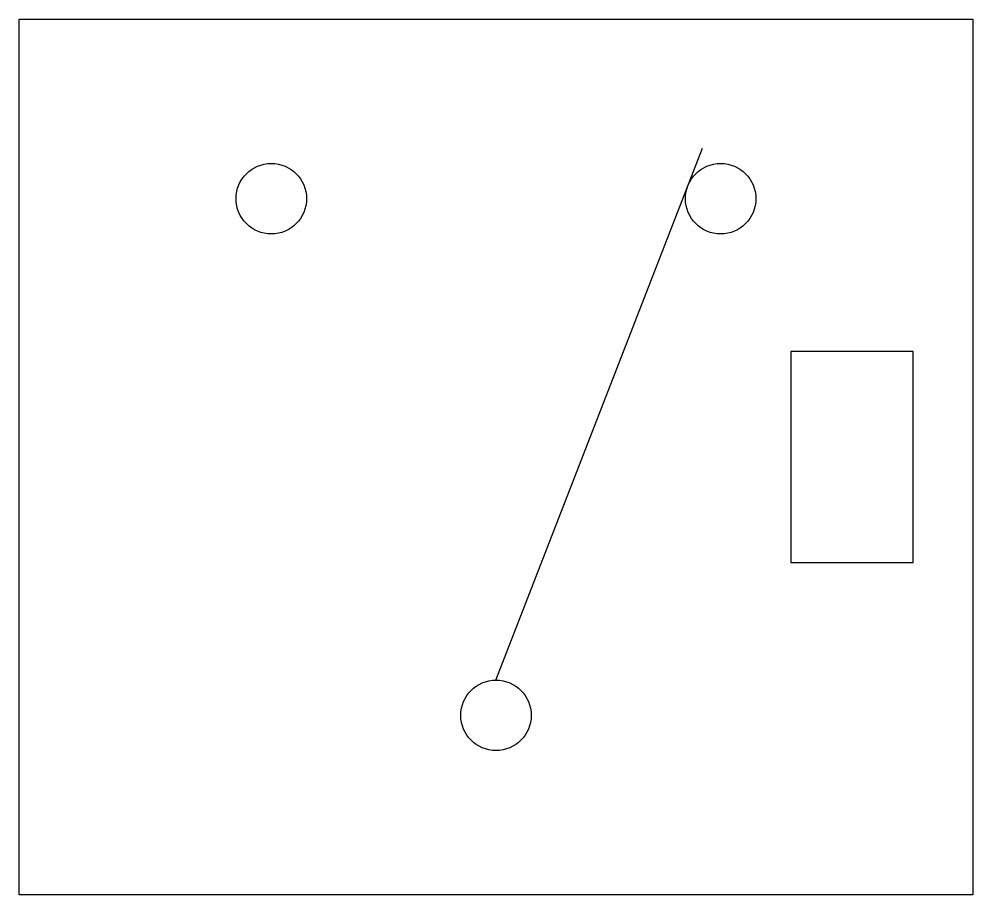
# Model space of a CAD drawing. Extents: x 176.43 to 177.276, y 1724.358 to 1725.134.
import ezdxf

# ---------------------------------------------------------------- set-up
doc = ezdxf.new("R2010")
doc.units = 0
doc.header["$LTSCALE"] = 96
doc.header["$MEASUREMENT"] = 0
doc.layers.get('0').update_dxf_attribs({"linetype": 'CONTINUOUS'})

msp = doc.modelspace()

# ---------------------------------------------------------------- linework, layer by layer
for p, q in [((176.8534, 1724.54819), (177.03655, 1725.02008)), ((177.11499, 1724.83955), (177.11499, 1724.65256)), ((177.22319, 1724.83955), (177.11499, 1724.83955)), ((177.22319, 1724.65256), (177.22319, 1724.83955)), ((177.11499, 1724.65256), (177.22319, 1724.65256))]:
    msp.add_line(p, q)
msp.add_lwpolyline([(176.43048, 1725.13448), (177.27633, 1725.13448), (177.27633, 1724.35763), (176.43048, 1724.35763)], close=True)
for centre in [(176.65416, 1724.97517), (177.05264, 1724.97517), (176.8534, 1724.51694)]:
    msp.add_circle(centre, 0.03125)

doc.saveas('drawing.dxf')
